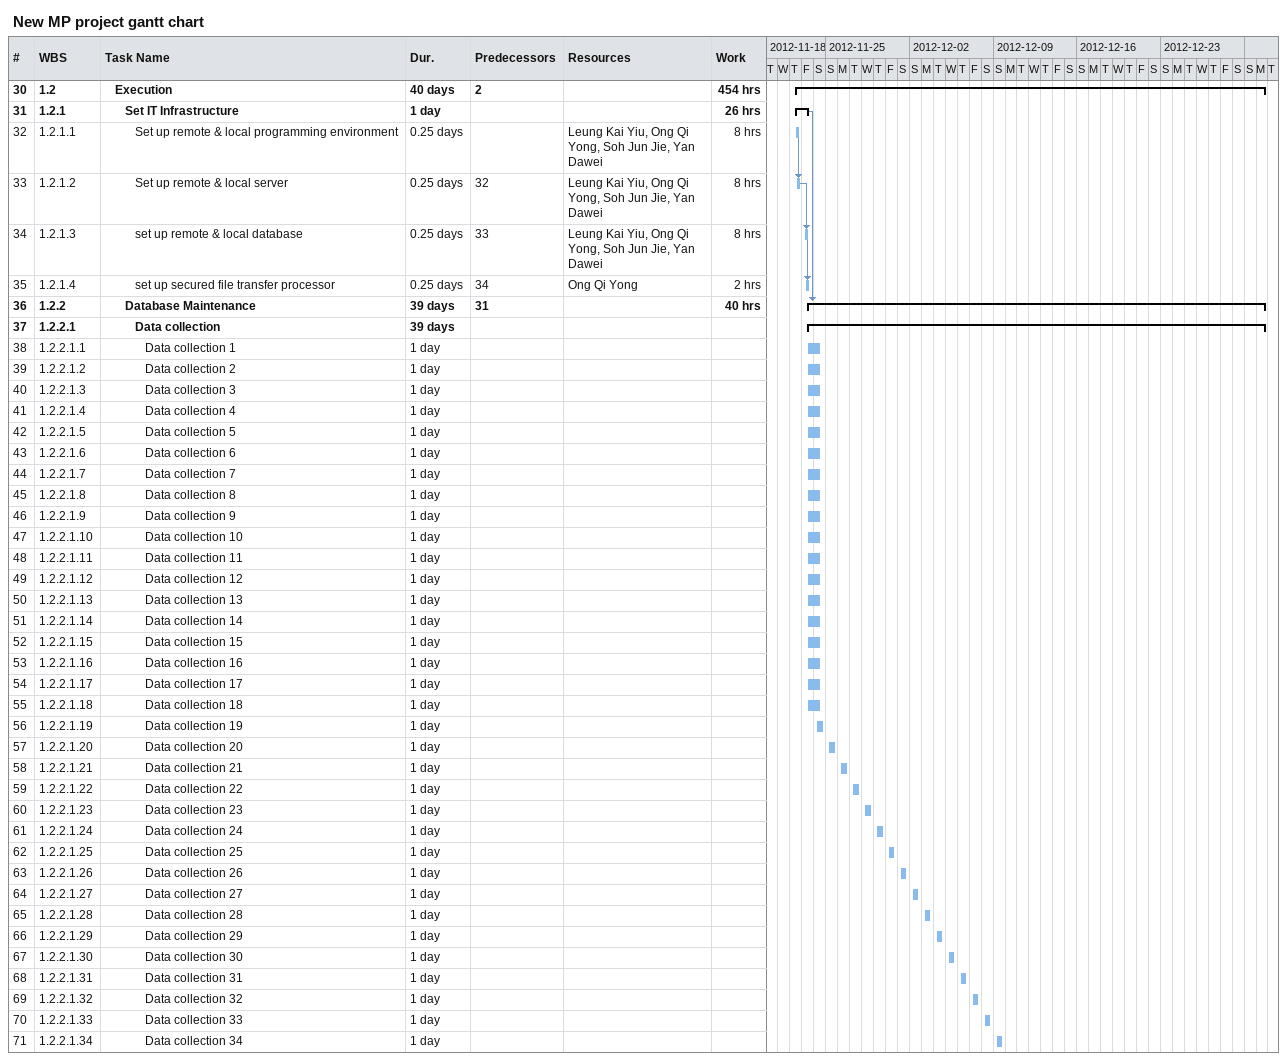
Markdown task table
New MP project gantt chart

| ID | WBS | Task | Duration | Start | Finish | Predecessors | Resources | Work (h) |
|---|---|---|---|---|---|---|---|---|
| 30 | 1.2 | **Execution** | 40d | 2012-11-22 | 2012-12-31 | 2 |  | 454 |
| 31 | 1.2.1 | **Set IT Infrastructure** | 1d | 2012-11-22 | 2012-11-23 |  |  | 26 |
| 32 | 1.2.1.1 | Set up remote & local programming environment | 0.25d | 2012-11-22 | 2012-11-22 |  | Leung Kai Yiu, Ong Qi Yong, Soh Jun Jie, Yan Dawei | 8 |
| 33 | 1.2.1.2 | Set up remote & local server | 0.25d | 2012-11-22 | 2012-11-22 | 32 | Leung Kai Yiu, Ong Qi Yong, Soh Jun Jie, Yan Dawei | 8 |
| 34 | 1.2.1.3 | set up remote & local database | 0.25d | 2012-11-23 | 2012-11-23 | 33 | Leung Kai Yiu, Ong Qi Yong, Soh Jun Jie, Yan Dawei | 8 |
| 35 | 1.2.1.4 | set up secured file transfer processor | 0.25d | 2012-11-23 | 2012-11-23 | 34 | Ong Qi Yong | 2 |
| 36 | 1.2.2 | **Database Maintenance** | 39d | 2012-11-23 | 2012-12-31 | 31 |  | 40 |
| 37 | 1.2.2.1 | **Data collection** | 39d | 2012-11-23 | 2012-12-31 |  |  |  |
| 38 | 1.2.2.1.1 | Data collection 1 | 1d | 2012-11-23 | 2012-11-24 |  |  |  |
| 39 | 1.2.2.1.2 | Data collection 2 | 1d | 2012-11-23 | 2012-11-24 |  |  |  |
| 40 | 1.2.2.1.3 | Data collection 3 | 1d | 2012-11-23 | 2012-11-24 |  |  |  |
| 41 | 1.2.2.1.4 | Data collection 4 | 1d | 2012-11-23 | 2012-11-24 |  |  |  |
| 42 | 1.2.2.1.5 | Data collection 5 | 1d | 2012-11-23 | 2012-11-24 |  |  |  |
| 43 | 1.2.2.1.6 | Data collection 6 | 1d | 2012-11-23 | 2012-11-24 |  |  |  |
| 44 | 1.2.2.1.7 | Data collection 7 | 1d | 2012-11-23 | 2012-11-24 |  |  |  |
| 45 | 1.2.2.1.8 | Data collection 8 | 1d | 2012-11-23 | 2012-11-24 |  |  |  |
| 46 | 1.2.2.1.9 | Data collection 9 | 1d | 2012-11-23 | 2012-11-24 |  |  |  |
| 47 | 1.2.2.1.10 | Data collection 10 | 1d | 2012-11-23 | 2012-11-24 |  |  |  |
| 48 | 1.2.2.1.11 | Data collection 11 | 1d | 2012-11-23 | 2012-11-24 |  |  |  |
| 49 | 1.2.2.1.12 | Data collection 12 | 1d | 2012-11-23 | 2012-11-24 |  |  |  |
| 50 | 1.2.2.1.13 | Data collection 13 | 1d | 2012-11-23 | 2012-11-24 |  |  |  |
| 51 | 1.2.2.1.14 | Data collection 14 | 1d | 2012-11-23 | 2012-11-24 |  |  |  |
| 52 | 1.2.2.1.15 | Data collection 15 | 1d | 2012-11-23 | 2012-11-24 |  |  |  |
| 53 | 1.2.2.1.16 | Data collection 16 | 1d | 2012-11-23 | 2012-11-24 |  |  |  |
| 54 | 1.2.2.1.17 | Data collection 17 | 1d | 2012-11-23 | 2012-11-24 |  |  |  |
| 55 | 1.2.2.1.18 | Data collection 18 | 1d | 2012-11-23 | 2012-11-24 |  |  |  |
| 56 | 1.2.2.1.19 | Data collection 19 | 1d | 2012-11-24 | 2012-11-24 |  |  |  |
| 57 | 1.2.2.1.20 | Data collection 20 | 1d | 2012-11-25 | 2012-11-25 |  |  |  |
| 58 | 1.2.2.1.21 | Data collection 21 | 1d | 2012-11-26 | 2012-11-26 |  |  |  |
| 59 | 1.2.2.1.22 | Data collection 22 | 1d | 2012-11-27 | 2012-11-27 |  |  |  |
| 60 | 1.2.2.1.23 | Data collection 23 | 1d | 2012-11-28 | 2012-11-28 |  |  |  |
| 61 | 1.2.2.1.24 | Data collection 24 | 1d | 2012-11-29 | 2012-11-29 |  |  |  |
| 62 | 1.2.2.1.25 | Data collection 25 | 1d | 2012-11-30 | 2012-11-30 |  |  |  |
| 63 | 1.2.2.1.26 | Data collection 26 | 1d | 2012-12-01 | 2012-12-01 |  |  |  |
| 64 | 1.2.2.1.27 | Data collection 27 | 1d | 2012-12-02 | 2012-12-02 |  |  |  |
| 65 | 1.2.2.1.28 | Data collection 28 | 1d | 2012-12-03 | 2012-12-03 |  |  |  |
| 66 | 1.2.2.1.29 | Data collection 29 | 1d | 2012-12-04 | 2012-12-04 |  |  |  |
| 67 | 1.2.2.1.30 | Data collection 30 | 1d | 2012-12-05 | 2012-12-05 |  |  |  |
| 68 | 1.2.2.1.31 | Data collection 31 | 1d | 2012-12-06 | 2012-12-06 |  |  |  |
| 69 | 1.2.2.1.32 | Data collection 32 | 1d | 2012-12-07 | 2012-12-07 |  |  |  |
| 70 | 1.2.2.1.33 | Data collection 33 | 1d | 2012-12-08 | 2012-12-08 |  |  |  |
| 71 | 1.2.2.1.34 | Data collection 34 | 1d | 2012-12-09 | 2012-12-09 |  |  |  |
